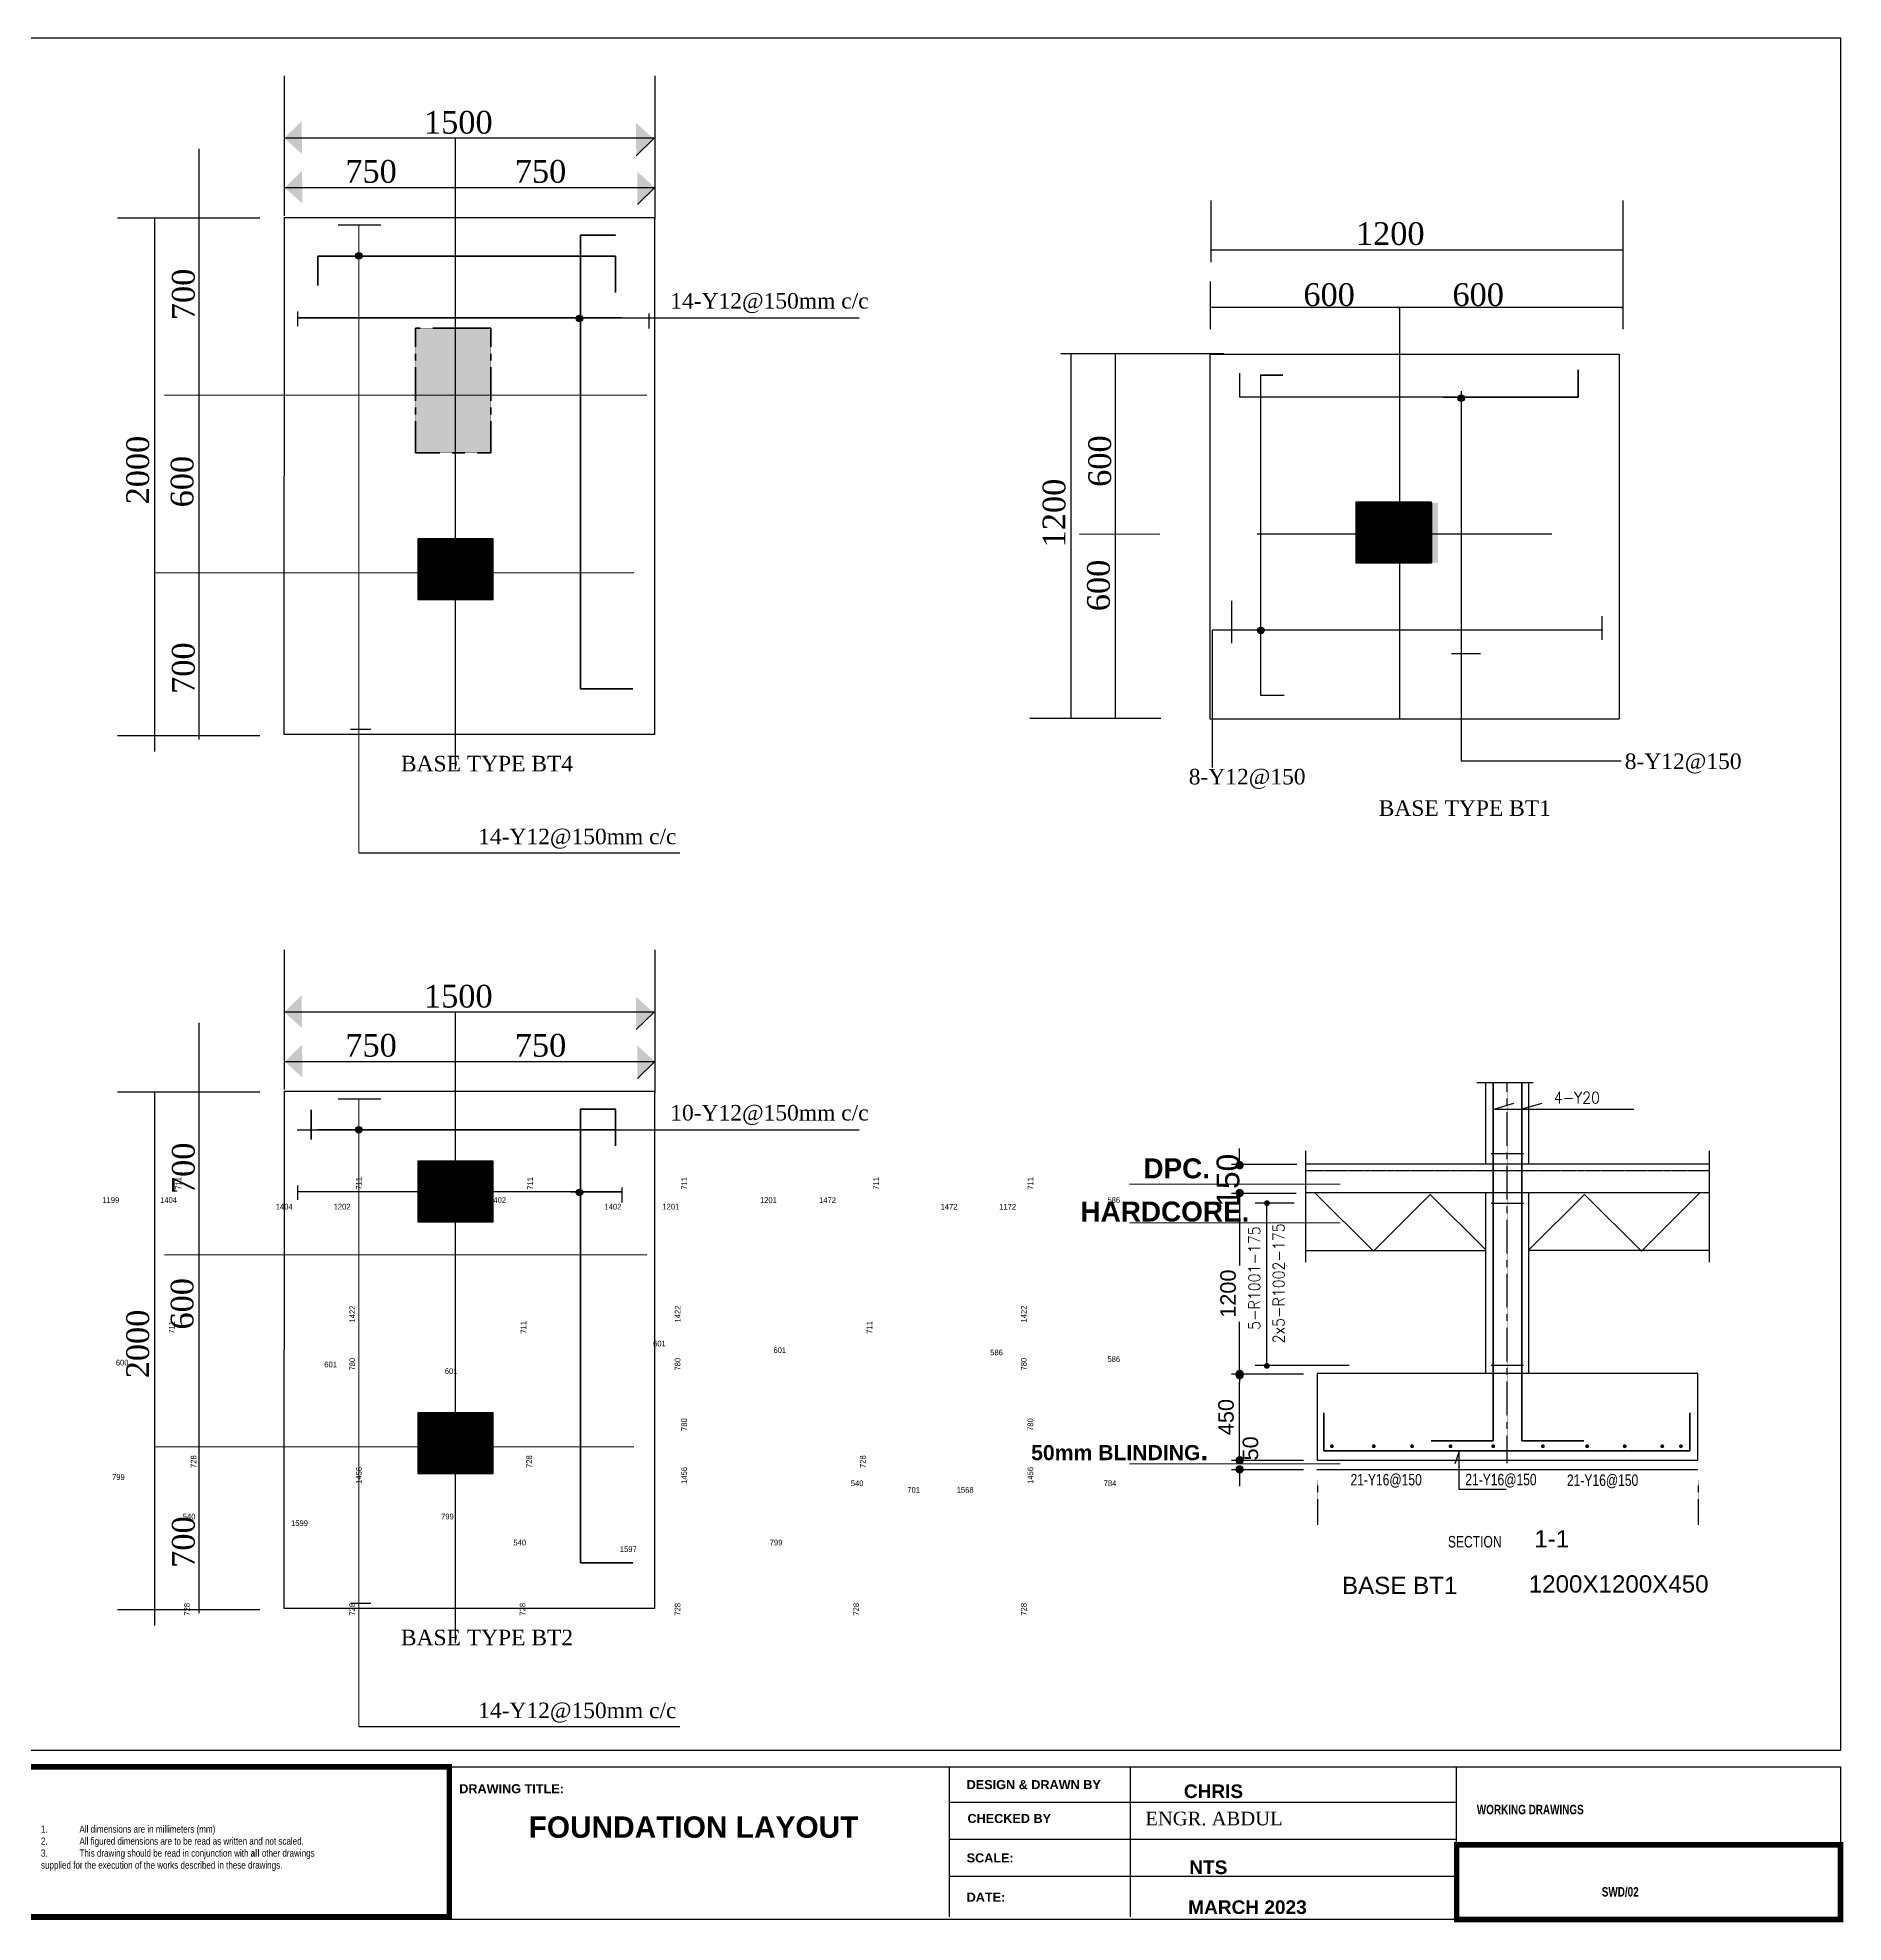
# Model space of a CAD drawing. Header units: inches. Extents: x 23 to 2032867, y 13 to 664695.
# Drawn here: x 481823 to 529505, y 6387 to 56169 of the extents above; entities that cross this region are included whole.
import ezdxf

# ---------------------------------------------------------------- set-up
doc = ezdxf.new("R2010")
doc.units = ezdxf.units.IN
doc.header["$MEASUREMENT"] = 0
doc.linetypes.add('CENTER2', pattern=[0.7, 0.5, -0.1, 0, -0.1])
doc.linetypes.add('PHANTOM', pattern=[2.5, 1.25, -0.25, 0.25, -0.25, 0.25, -0.25])
for name, color, linetype in [('03-DIMS', 180, 'Continuous'), ('Annotation - Text', 7, 'Continuous'), ('COLSTR', 5, 'Continuous'), ('COLTX', 7, 'Continuous'), ('dimensions', 1, 'Continuous'), ('F5', 5, 'Continuous'), ('FDNREIN', 5, 'Continuous'), ('FDNTX', 7, 'Continuous'), ('GRIDSTR', 1, 'CENTER2'), ('Text_blocks', 7, 'Continuous')]:
    doc.layers.add(name, color=color, linetype=linetype)
doc.layers.add('Dim', color=5, linetype='ByLayer', lineweight=0)
doc.layers.add('Text', color=7, linetype='Continuous', lineweight=25)
doc.styles.add('Dim', font='TXT', dxfattribs={"height": 1000})
doc.styles.add('GENERATED_STYLE_3', font='arialbd.ttf')
doc.styles.add('NEW', font='swisseb.ttf', dxfattribs={"width": 0.75})
doc.styles.add('RCDIM', font='romans.shx', dxfattribs={"width": 0.8})
doc.styles.add('SIMPLEX8', font='simplexd.shx', dxfattribs={"width": 0.8})
doc.styles.get("Standard").update_dxf_attribs({"font": 'arial.ttf'})
doc.dimstyles.new('STANDARD300', dxfattribs={"dimscale": 0, "dimtxt": 600, "dimasz": 220, "dimexe": 20, "dimexo": 20, "dimgap": 150, "dimtad": 1, "dimdec": 0, "dimzin": 0, "dimdsep": 46, "dimtxsty": 'Standard', "dimblk1": 'DOT', "dimblk2": 'DOT', "dimsah": 1, "dimcen": 0, "dimadec": 0, "dimazin": 0, "dimtfac": 1, "dimtdec": 0, "dimtofl": 0, "dimtmove": 2, "dimatfit": 3, "dimldrblk": 'DOT', "dimfxl": 20, "dimtolj": 1, "dimtzin": 0, "dimarcsym": 0})

# ---------------------------------------------------------------- blocks, each defined once
blk = doc.blocks.new('DOT')
at = {"layer": '03-DIMS', "color": 0, "linetype": 'ByBlock'}
blk.add_line((-0.5, 0), (-1, 0), dxfattribs=at)
at = {"layer": '03-DIMS', "color": 0, "linetype": 'ByBlock', "const_width": 0.5}
blk.add_lwpolyline([(-0.25, 0, 1), (0.25, 0, 1)], format="xyb", close=True, dxfattribs=at)
blk = doc.blocks.new('*D373')
at = {"layer": 'Defpoints', "color": 0, "transparency": 16777216}
for p in [(513561, 25650), (513564, 25650), (513570, 20840)]:
    blk.add_point(p, dxfattribs=at)
at = {"layer": 'dimensions', "color": 0, "lineweight": -2, "transparency": 16777216}
for p, q in [((513564, 25430), (513564, 23734)), ((513581, 25650), (513584, 25650)), ((513564, 21060), (513564, 22249)), ((513550, 20840), (513544, 20840))]:
    blk.add_line(p, q, dxfattribs=at)
at = {"layer": 'dimensions', "color": 0, "lineweight": -2, "transparency": 16777216, "xscale": 220, "yscale": 220, "zscale": 220}
for p, rotation in [((513564, 25650), 90), ((513564, 20840), 270)]:
    blk.add_blockref('DOT', p, dxfattribs=dict(at, rotation=rotation))
at = {"layer": 'dimensions', "color": 0, "transparency": 16777216, "insert": (513260, 22992), "char_height": 600, "attachment_point": 5, "rotation": 90}
blk.add_mtext('\\A1;{\\H0.684x;1200}', dxfattribs=at)
blk = doc.blocks.new('_Dot')
at = {"color": 0, "linetype": 'ByBlock', "lineweight": -2}
blk.add_line((-0.5, 0), (-1, 0), dxfattribs=at)
at = {"color": 0, "linetype": 'ByBlock', "const_width": 0.5}
blk.add_lwpolyline([(-0.25, 0, 1), (0.25, 0, 1)], format="xyb", close=True, dxfattribs=at)
blk = doc.blocks.new('*D374')
at = {"layer": 'Defpoints', "color": 0, "transparency": 16777216}
for p in [(513562, 18591), (513564, 18591), (513580, 18350)]:
    blk.add_point(p, dxfattribs=at)
at = {"layer": 'dimensions', "color": 0, "lineweight": -2, "transparency": 16777216}
for p, q in [((513564, 18811), (513564, 19031)), ((513582, 18591), (513584, 18591)), ((513560, 18350), (513544, 18350)), ((513564, 18130), (513564, 17910))]:
    blk.add_line(p, q, dxfattribs=at)
at = {"layer": 'dimensions', "color": 0, "lineweight": -2, "transparency": 16777216, "xscale": 220, "yscale": 220, "zscale": 220}
for p, rotation in [((513564, 18591), 270), ((513564, 18350), 90)]:
    blk.add_blockref('DOT', p, dxfattribs=dict(at, rotation=rotation))
at = {"layer": 'dimensions', "color": 0, "transparency": 16777216, "insert": (513851, 18905), "char_height": 600, "attachment_point": 5, "rotation": 90}
blk.add_mtext('\\A1;{\\H0.684x;50}', dxfattribs=at)
blk = doc.blocks.new('*D375')
at = {"layer": 'Defpoints', "color": 0, "transparency": 16777216}
for p in [(513558, 20873), (513564, 20873), (513577, 18591)]:
    blk.add_point(p, dxfattribs=at)
at = {"layer": 'dimensions', "color": 0, "lineweight": -2, "transparency": 16777216}
for p, q in [((513564, 18811), (513564, 20653)), ((513578, 20873), (513584, 20873)), ((513557, 18591), (513544, 18591))]:
    blk.add_line(p, q, dxfattribs=at)
at = {"layer": 'dimensions', "color": 0, "lineweight": -2, "transparency": 16777216, "xscale": 220, "yscale": 220, "zscale": 220}
for p, rotation in [((513564, 20873), 90), ((513564, 18591), 270)]:
    blk.add_blockref('DOT', p, dxfattribs=dict(at, rotation=rotation))
at = {"layer": 'dimensions', "color": 0, "transparency": 16777216, "insert": (513205, 19732), "char_height": 600, "attachment_point": 5, "rotation": 90}
blk.add_mtext('\\A1;{\\H0.684x;450}', dxfattribs=at)
blk = doc.blocks.new('*D376')
at = {"layer": 'Defpoints', "color": 0, "transparency": 16777216}
for p in [(513554, 26385), (513564, 26385), (513564, 25650)]:
    blk.add_point(p, dxfattribs=at)
at = {"layer": 'dimensions', "color": 0, "lineweight": -2, "transparency": 16777216}
for p, q in [((513564, 26605), (513564, 26825)), ((513574, 26385), (513584, 26385)), ((513564, 25430), (513564, 25210)), ((513584, 25650), (513584, 25650))]:
    blk.add_line(p, q, dxfattribs=at)
at = {"layer": 'dimensions', "color": 0, "lineweight": -2, "transparency": 16777216, "xscale": 220, "yscale": 220, "zscale": 220}
for p, rotation in [((513564, 26385), 270), ((513564, 25650), 90)]:
    blk.add_blockref('DOT', p, dxfattribs=dict(at, rotation=rotation))
at = {"layer": 'dimensions', "color": 0, "transparency": 16777216, "insert": (513260, 25988), "char_height": 600, "attachment_point": 5, "rotation": 90}
blk.add_mtext('\\A1;150', dxfattribs=at)

msp = doc.modelspace()

# ---------------------------------------------------------------- hatches: boundary and pattern name
h = msp.add_hatch(color=256)
h.dxf.hatch_style = 1
h.set_gradient(color1=(255, 255, 255), one_color=1, tint=1)
h.paths.add_polyline_path([(488801.127, 53093.31), (488798.417, 53521.31), (488341.749, 53521.31), (488339.127, 53518.766), (488339.127, 53515.938)])
h.paths.add_polyline_path([(488798.417, 53521.31), (488795.627, 53961.81), (488341.749, 53521.31)])
h = msp.add_hatch(color=256)
h.dxf.hatch_style = 1
h.set_gradient(color1=(255, 255, 255), one_color=1, tint=1)
h.paths.add_polyline_path([(497623.127, 53920.31), (497625.838, 53492.31), (498082.506, 53492.31), (498085.127, 53494.855), (498085.127, 53497.683)])
h.paths.add_polyline_path([(497625.838, 53492.31), (497628.627, 53051.81), (498082.506, 53492.31)])
h = msp.add_hatch(color=256)
h.dxf.hatch_style = 1
h.set_gradient(color1=(255, 255, 255), one_color=1, tint=1)
h.paths.add_polyline_path([(488811.127, 51784.31), (488808.417, 52212.31), (488351.749, 52212.31), (488349.127, 52209.766), (488349.127, 52206.938)])
h.paths.add_polyline_path([(488808.417, 52212.31), (488805.627, 52652.81), (488351.749, 52212.31)])
h = msp.add_hatch(color=256)
h.dxf.hatch_style = 1
h.set_gradient(color1=(255, 255, 255), one_color=1, tint=1)
h.paths.add_polyline_path([(497655.627, 52632.81), (497658.338, 52204.81), (498115.006, 52204.81), (498117.627, 52207.355), (498117.627, 52210.183)])
h.paths.add_polyline_path([(497658.338, 52204.81), (497661.127, 51764.31), (498115.006, 52204.81)])
h = msp.add_hatch(color=256)
h.dxf.hatch_style = 1
h.set_gradient(color1=(255, 255, 255), one_color=1, tint=1)
h.paths.add_polyline_path([(490301.627, 50492.739), (490301.627, 50411.31), (490391.01, 50411.31, 0.410808213)])
h.paths.add_polyline_path([(490391.127, 50406.81, 0.013088119), (490391.01, 50411.31), (490301.627, 50411.31), (490301.627, 50320.882, 0.42618782)])
h.paths.add_polyline_path([(490301.627, 50411.31), (490219.245, 50411.31, 0.013088119), (490219.127, 50406.81, 0.402339841), (490301.627, 50320.882)])
h.paths.add_polyline_path([(490301.627, 50492.739, 0.387212709), (490219.245, 50411.31), (490301.627, 50411.31)])
h = msp.add_hatch(color=256)
h.dxf.hatch_style = 1
h.set_gradient(color1=(255, 255, 255), one_color=1, tint=1)
h.paths.add_polyline_path([(512834.699, 50549.094), (512834.699, 50563.594), (512799.199, 50563.594)])
h.paths.add_polyline_path([(512799.199, 50563.594), (512834.699, 50563.594), (512834.699, 50582.594)])
h = msp.add_hatch(color=256)
h.dxf.hatch_style = 1
h.set_gradient(color1=(255, 255, 255), one_color=1, tint=1)
h.paths.add_polyline_path([(523647.699, 50578.094), (523647.699, 50563.594), (523683.199, 50563.594)])
h.paths.add_polyline_path([(523683.199, 50563.594), (523647.699, 50563.594), (523647.699, 50544.594)])
h = msp.add_hatch(color=256)
h.dxf.hatch_style = 1
h.set_gradient(color1=(255, 255, 255), one_color=1, tint=1)
h.paths.add_polyline_path([(496126.127, 48838.739), (496126.127, 48757.31), (496215.51, 48757.31, 0.410808213)])
h.paths.add_polyline_path([(496215.627, 48752.81, 0.013088119), (496215.51, 48757.31), (496126.127, 48757.31), (496126.127, 48666.882, 0.42618782)])
h.paths.add_polyline_path([(496126.127, 48757.31), (496043.745, 48757.31, 0.013088119), (496043.627, 48752.81, 0.402339841), (496126.127, 48666.882)])
h.paths.add_polyline_path([(496126.127, 48838.739, 0.387212709), (496043.745, 48757.31), (496126.127, 48757.31)])
h = msp.add_hatch(color=256)
h.dxf.hatch_style = 1
h.set_gradient(color1=(255, 255, 255), one_color=1, tint=1)
h.paths.add_polyline_path([(512822.699, 49032.594), (512822.699, 49047.094), (512787.199, 49047.094)])
h.paths.add_polyline_path([(512787.199, 49047.094), (512822.699, 49047.094), (512822.699, 49066.094)])
h = msp.add_hatch(color=256)
h.dxf.hatch_style = 1
h.set_gradient(color1=(255, 255, 255), one_color=1, tint=1)
h.paths.add_polyline_path([(517747.449, 49061.094), (517747.449, 49046.594), (517782.949, 49046.594)])
h.paths.add_polyline_path([(517782.949, 49046.594), (517747.449, 49046.594), (517747.449, 49027.594)])
h = msp.add_hatch(color=256)
h.dxf.hatch_style = 1
h.set_gradient(color1=(255, 255, 255), one_color=1, tint=1)
h.paths.add_polyline_path([(517818.949, 49032.094), (517818.949, 49046.594), (517783.449, 49046.594)])
h.paths.add_polyline_path([(517783.449, 49046.594), (517818.949, 49046.594), (517818.949, 49065.594)])
h = msp.add_hatch(color=256)
h.dxf.hatch_style = 1
h.set_gradient(color1=(255, 255, 255), one_color=1, tint=1)
h.paths.add_polyline_path([(523682.449, 49046.594), (523646.949, 49061.094), (523646.949, 49046.594)])
h.paths.add_polyline_path([(523682.449, 49046.594), (523646.949, 49046.594), (523646.949, 49027.594)])
at = {"linetype": 'CENTER2', "lineweight": 35}
h = msp.add_hatch(color=256, dxfattribs=at)
h.set_gradient(color1=(245, 92, 10), one_color=1, tint=1)
h.paths.add_polyline_path([(491799.344, 45201.31), (491799.344, 48492.352), (493792.189, 48492.352), (493792.189, 45201.31)])
h = msp.add_hatch(color=256)
h.dxf.hatch_style = 1
h.set_gradient(color1=(255, 255, 255), one_color=1, tint=1)
h.paths.add_polyline_path([(519409.449, 46734.022), (519409.449, 46652.594), (519498.831, 46652.594, 0.410808213)])
h.paths.add_polyline_path([(519498.949, 46648.094, 0.013088119), (519498.831, 46652.594), (519409.449, 46652.594), (519409.449, 46562.165, 0.42618782)])
h.paths.add_polyline_path([(519409.449, 46652.594), (519327.066, 46652.594, 0.013088119), (519326.949, 46648.094, 0.402339841), (519409.449, 46562.165)])
h.paths.add_polyline_path([(519409.449, 46734.022, 0.387212709), (519327.066, 46652.594), (519409.449, 46652.594)])
h = msp.add_hatch(dxfattribs=at)
h.set_pattern_fill('_USER', color=256, style=0, pattern_type=0)
h.set_pattern_definition([(0, (-305850.4475, -167733.4146), (0, 1), [])])
h.paths.add_polyline_path([(518627.949, 43086.809), (517625.336, 43086.809), (517625.336, 42297.594), (518627.949, 42297.594)])
h.paths.add_polyline_path([(517625.336, 43898.33), (516635.104, 43898.33), (516635.104, 43086.809), (517625.336, 43086.809)])
h.paths.add_polyline_path([(518627.949, 43898.33), (517625.336, 43898.33), (517625.336, 43086.809), (518627.949, 43086.809)])
h.paths.add_polyline_path([(517625.336, 43086.809), (516635.104, 43086.809), (516635.104, 42297.594), (517625.336, 42297.594)])
at = {"lineweight": 35}
h = msp.add_hatch(color=256, dxfattribs=at)
h.dxf.hatch_style = 1
h.set_gradient(color1=(255, 255, 255), one_color=1, tint=1)
h.paths.add_polyline_path([(518797.949, 42297.594), (518797.949, 43881.594), (516858.449, 43881.594), (516858.449, 42297.594)])
at = {"linetype": 'CENTER2', "lineweight": 35}
h = msp.add_hatch(dxfattribs=at)
h.set_pattern_fill('_USER', color=256, style=0, pattern_type=0)
h.set_pattern_definition([(0, (-330627.6558, -168702.3548), (0, 1), [])])
h.paths.add_polyline_path([(493850.74, 42117.869), (492848.127, 42117.869), (492848.127, 41328.654), (493850.74, 41328.654)])
h.paths.add_polyline_path([(492848.127, 42929.39), (491857.896, 42929.39), (491857.896, 42117.869), (492848.127, 42117.869)])
h.paths.add_polyline_path([(493850.74, 42929.39), (492848.127, 42929.39), (492848.127, 42117.869), (493850.74, 42117.869)])
h.paths.add_polyline_path([(492848.127, 42117.869), (491857.896, 42117.869), (491857.896, 41328.654), (492848.127, 41328.654)])
h = msp.add_hatch(color=256)
h.dxf.hatch_style = 1
h.set_gradient(color1=(255, 255, 255), one_color=1, tint=1)
h.paths.add_polyline_path([(514118.949, 40599.022), (514118.949, 40517.594), (514208.331, 40517.594, 0.410808213)])
h.paths.add_polyline_path([(514208.449, 40513.094, 0.013088119), (514208.331, 40517.594), (514118.949, 40517.594), (514118.949, 40427.165, 0.42618782)])
h.paths.add_polyline_path([(514118.949, 40517.594), (514036.566, 40517.594, 0.013088119), (514036.449, 40513.094, 0.402339841), (514118.949, 40427.165)])
h.paths.add_polyline_path([(514118.949, 40599.022, 0.387212709), (514036.566, 40517.594), (514118.949, 40517.594)])
h = msp.add_hatch(color=256)
h.dxf.hatch_style = 1
h.set_gradient(color1=(255, 255, 255), one_color=1, tint=1)
h.paths.add_polyline_path([(488801.127, 30009.034), (488798.417, 30437.034), (488341.749, 30437.034), (488339.127, 30434.49), (488339.127, 30431.662)])
h.paths.add_polyline_path([(488798.417, 30437.034), (488795.627, 30877.534), (488341.749, 30437.034)])
h = msp.add_hatch(color=256)
h.dxf.hatch_style = 1
h.set_gradient(color1=(255, 255, 255), one_color=1, tint=1)
h.paths.add_polyline_path([(497623.127, 30836.034), (497625.838, 30408.034), (498082.506, 30408.034), (498085.127, 30410.578), (498085.127, 30413.406)])
h.paths.add_polyline_path([(497625.838, 30408.034), (497628.627, 29967.534), (498082.506, 30408.034)])
h = msp.add_hatch(color=256)
h.dxf.hatch_style = 1
h.set_gradient(color1=(255, 255, 255), one_color=1, tint=1)
h.paths.add_polyline_path([(488811.127, 28700.034), (488808.417, 29128.034), (488351.749, 29128.034), (488349.127, 29125.49), (488349.127, 29122.662)])
h.paths.add_polyline_path([(488808.417, 29128.034), (488805.627, 29568.534), (488351.749, 29128.034)])
h = msp.add_hatch(color=256)
h.dxf.hatch_style = 1
h.set_gradient(color1=(255, 255, 255), one_color=1, tint=1)
h.paths.add_polyline_path([(497655.627, 29548.534), (497658.338, 29120.534), (498115.006, 29120.534), (498117.627, 29123.078), (498117.627, 29125.906)])
h.paths.add_polyline_path([(497658.338, 29120.534), (497661.127, 28680.034), (498115.006, 29120.534)])
h = msp.add_hatch(color=256)
h.dxf.hatch_style = 1
h.set_gradient(color1=(255, 255, 255), one_color=1, tint=1)
h.paths.add_polyline_path([(490301.627, 27408.463), (490301.627, 27327.034), (490391.01, 27327.034, 0.410808213)])
h.paths.add_polyline_path([(490391.127, 27322.534, 0.013088119), (490391.01, 27327.034), (490301.627, 27327.034), (490301.627, 27236.606, 0.42618782)])
h.paths.add_polyline_path([(490301.627, 27327.034), (490219.245, 27327.034, 0.013088119), (490219.127, 27322.534, 0.402339841), (490301.627, 27236.606)])
h.paths.add_polyline_path([(490301.627, 27408.463, 0.387212709), (490219.245, 27327.034), (490301.627, 27327.034)])
h = msp.add_hatch(dxfattribs=at)
h.set_pattern_fill('_USER', color=256, style=0, pattern_type=0)
h.set_pattern_definition([(0, (-330627.6558, -185139.1896), (0, 1), [])])
h.paths.add_polyline_path([(493850.74, 25681.034), (492848.127, 25681.034), (492848.127, 24891.819), (493850.74, 24891.819)])
h.paths.add_polyline_path([(492848.127, 26492.555), (491857.896, 26492.555), (491857.896, 25681.034), (492848.127, 25681.034)])
h.paths.add_polyline_path([(493850.74, 26492.555), (492848.127, 26492.555), (492848.127, 25681.034), (493850.74, 25681.034)])
h.paths.add_polyline_path([(492848.127, 25681.034), (491857.896, 25681.034), (491857.896, 24891.819), (492848.127, 24891.819)])
h = msp.add_hatch(color=256)
h.dxf.hatch_style = 1
h.set_gradient(color1=(255, 255, 255), one_color=1, tint=1)
h.paths.add_polyline_path([(496126.127, 25754.463), (496126.127, 25673.034), (496215.51, 25673.034, 0.410808213)])
h.paths.add_polyline_path([(496215.627, 25668.534, 0.013088119), (496215.51, 25673.034), (496126.127, 25673.034), (496126.127, 25582.606, 0.42618782)])
h.paths.add_polyline_path([(496126.127, 25673.034), (496043.745, 25673.034, 0.013088119), (496043.627, 25668.534, 0.402339841), (496126.127, 25582.606)])
h.paths.add_polyline_path([(496126.127, 25754.463, 0.387212709), (496043.745, 25673.034), (496126.127, 25673.034)])
h = msp.add_hatch(dxfattribs=at)
h.set_pattern_fill('_USER', color=256, style=0, pattern_type=0)
h.set_pattern_definition([(0, (-330627.6558, -191786.6309), (0, 1), [])])
h.paths.add_polyline_path([(493850.74, 19033.593), (492848.127, 19033.593), (492848.127, 18244.377), (493850.74, 18244.377)])
h.paths.add_polyline_path([(492848.127, 19845.114), (491857.896, 19845.114), (491857.896, 19033.593), (492848.127, 19033.593)])
h.paths.add_polyline_path([(493850.74, 19845.114), (492848.127, 19845.114), (492848.127, 19033.593), (493850.74, 19033.593)])
h.paths.add_polyline_path([(492848.127, 19033.593), (491857.896, 19033.593), (491857.896, 18244.377), (492848.127, 18244.377)])

# ---------------------------------------------------------------- linework, layer by layer
for p, q in [((488340.627, 51466.81), (488340.627, 55158.81)), ((498118.127, 55158.81), (498118.127, 51377.31)), ((488340.627, 53521.31), (498118.127, 53521.31)), ((492848.127, 53521.31), (492848.127, 36846.31)), ((497628.627, 53051.81), (498086.627, 53496.31)), ((486077.127, 53232.31), (486077.127, 37632.81)), ((488340.627, 52208.81), (498118.127, 52208.81)), ((497661.127, 51764.31), (498119.127, 52208.81)), ((512799.449, 51865.594), (512799.449, 50243.094)), ((523683.949, 51865.594), (523683.949, 49699.344)), ((487690.627, 51401.81), (483929.627, 51401.81)), ((484904.627, 51401.81), (484904.627, 37311.31)), ((489756.627, 51224.31), (490888.627, 51224.31)), ((512828.949, 50563.594), (523669.449, 50563.594)), ((512787.949, 49732.094), (512787.949, 48472.594)), ((523683.949, 49732.094), (523683.949, 48472.594)), ((488680.627, 48935.31), (488680.627, 48552.31)), ((497960.627, 48879.81), (497960.627, 48485.81)), ((512817.449, 49046.594), (523682.449, 49046.594)), ((517737.449, 49061.594), (517772.949, 49047.094)), ((517782.949, 49046.594), (517747.449, 49027.594)), ((517783.449, 49046.594), (517783.449, 38177.094)), ((523646.949, 49061.094), (523682.449, 49046.594)), ((523682.449, 49046.594), (523646.949, 49027.594)), ((488678.127, 48765.31), (503515.627, 48765.31)), ((497244.127, 48765.31), (488688.627, 48765.31)), ((495891.127, 48765.31), (497244.127, 48765.31)), ((513142.449, 47817.594), (508845.949, 47817.594)), ((509103.449, 47817.594), (509103.449, 38184.594)), ((510275.949, 47817.594), (510275.949, 38184.594)), ((512774.449, 47810.594), (523582.949, 47810.594)), ((512774.449, 47810.594), (512774.449, 38177.094)), ((523582.949, 47810.594), (523582.949, 38177.094)), ((519417.449, 46832.594), (519417.449, 37071.094)), ((485169.001, 46727.331), (497911.627, 46731.81)), ((509334.822, 43058.25), (511455.949, 43058.686)), ((514029.7, 43059.736), (521805.449, 43063.094)), ((484904.627, 42034.163), (497566.627, 42038.117)), ((513347.449, 41293.094), (513347.449, 40178.594)), ((523132.449, 40890.594), (523132.449, 40259.094)), ((523152.449, 40517.594), (512834.449, 40517.594)), ((512834.449, 40517.594), (512834.449, 36886.594)), ((519162.949, 39902.094), (519928.449, 39902.094)), ((490085.627, 37905.31), (490623.627, 37905.31)), ((511478.449, 38184.594), (508025.449, 38184.594)), ((512774.449, 38177.094), (523582.949, 38177.094)), ((487690.627, 37727.81), (483929.627, 37727.81)), ((519417.449, 37071.094), (523635.949, 37071.094)), ((490299.627, 34639.31), (498777.627, 34639.31)), ((488340.627, 28382.534), (488340.627, 32074.534)), ((498118.127, 32074.534), (498118.127, 28293.034)), ((488340.627, 30437.034), (498118.127, 30437.034)), ((492848.127, 30437.034), (492848.127, 13762.034)), ((497628.627, 29967.534), (498086.627, 30412.034)), ((486077.127, 30148.034), (486077.127, 14548.534)), ((488340.627, 29124.534), (498118.127, 29124.534)), ((497661.127, 28680.034), (498119.127, 29124.534)), ((487690.627, 28317.534), (483929.627, 28317.534)), ((484904.627, 28317.534), (484904.627, 14227.034)), ((489756.627, 28140.034), (490888.627, 28140.034)), ((488678.127, 27318.534), (503515.627, 27318.534)), ((488680.627, 25851.034), (488680.627, 25468.034)), ((497244.127, 25681.034), (488688.627, 25681.034)), ((495891.127, 25681.034), (497244.127, 25681.034)), ((497245.627, 25795.534), (497245.627, 25401.534)), ((485169.001, 24018.055), (497911.627, 24022.534)), ((484904.627, 18949.887), (497566.627, 18953.841)), ((487690.627, 14643.534), (483929.627, 14643.534)), ((490085.627, 14821.034), (490623.627, 14821.034)), ((490299.627, 11555.034), (498777.627, 11555.034)), ((492691.767, 10495.147), (529432.606, 10495.147)), ((519294.808, 8432.928), (519294.808, 10495.147)), ((505906.061, 9556.713), (519294.808, 9556.713)), ((505906.061, 8579.581), (519294.808, 8579.581)), ((505906.061, 7602.449), (519294.808, 7602.449)), ((488136.48, 6531.874), (492691.767, 6531.874))]:
    msp.add_line(p, q)
at = {"lineweight": 0}
for p, q in [((490299.627, 51201.31), (490299.627, 34639.31)), ((490299.627, 28117.034), (490299.627, 11555.034))]:
    msp.add_line(p, q, dxfattribs=at)
at = {"lineweight": 35}
for p, q in [((497081.627, 50401.31), (489222.627, 50401.31)), ((489222.627, 50401.31), (489222.627, 49619.31)), ((497081.627, 49438.81), (497081.627, 50401.31)), ((497081.627, 50386.31), (497081.627, 49438.81)), ((518627.949, 43881.594), (518627.949, 42297.594)), ((489044.411, 27844.258), (489044.411, 27062.258)), ((497081.627, 26894.534), (497081.627, 27857.034)), ((497081.627, 27842.034), (497081.627, 26894.534)), ((497081.627, 27317.034), (489222.627, 27317.034))]:
    msp.add_line(p, q, dxfattribs=at)
at = {"linetype": 'CENTER2', "lineweight": 35}
msp.add_line((493792.189, 48492.352), (493792.189, 45201.31), dxfattribs=at)
at = {"color": 0, "lineweight": 0}
for p, q in [((516215.565, 25886.192), (510651.982, 25886.192)), ((516215.565, 24859.803), (510651.982, 24859.803)), ((516215.565, 18493.254), (510651.982, 18493.254))]:
    msp.add_line(p, q, dxfattribs=at)
for points in [[(488340.559, 51421.81), (498109.127, 51421.81), (498109.127, 37763.81), (488334.127, 37763.81)], [(488340.559, 28337.534), (498109.127, 28337.534), (498109.127, 14679.534), (488334.127, 14679.534)], [(529432.606, 6459.315), (454991.55, 6459.315), (455010.933, 10495.147), (529432.606, 10495.147)]]:
    msp.add_lwpolyline(points, close=True)
at = {"lineweight": 35}
for points in [[(496286.627, 50950.81), (497079.127, 50950.81), (496161.127, 50950.81), (496161.127, 38966.81), (497540.127, 38966.81)], [(518627.949, 42297.594), (516858.449, 42297.594), (516858.449, 43881.594), (518627.949, 43881.594)], [(496286.627, 27866.534), (497079.127, 27866.534), (496161.127, 27866.534), (496161.127, 15882.534), (497540.127, 15882.534)]]:
    msp.add_lwpolyline(points, dxfattribs=at)
at = {"linetype": 'CENTER2', "lineweight": 35}
msp.add_lwpolyline([(493792.189, 48492.352), (491796.844, 48492.352), (491796.844, 45198.81), (493792.189, 45198.81)], dxfattribs=at)
at = {"lineweight": 30}
for points in [[(518938.949, 46671.094), (522507.449, 46671.094), (522506.449, 47394.594), (522507.449, 46671.094), (513571.949, 46671.094), (513571.949, 47308.594)], [(514118.949, 47254.094), (514703.449, 47254.594), (514118.949, 47254.094), (514118.949, 38797.594), (514737.449, 38797.594)]]:
    msp.add_lwpolyline(points, dxfattribs=at)
at = {"linetype": 'Continuous'}
for points in [[(518627.949, 43898.33), (516635.104, 43898.33), (516635.104, 42297.594), (518627.949, 42297.594)], [(493850.74, 42929.39), (491857.896, 42929.39), (491857.896, 41328.654), (493850.74, 41328.654)], [(493850.74, 42929.39), (491857.896, 42929.39), (491857.896, 41328.654), (493850.74, 41328.654)], [(493850.74, 26492.555), (491857.896, 26492.555), (491857.896, 24891.819), (493850.74, 24891.819)], [(493850.74, 19845.114), (491857.896, 19845.114), (491857.896, 18244.377), (493850.74, 18244.377)], [(493850.74, 19845.114), (491857.896, 19845.114), (491857.896, 18244.377), (493850.74, 18244.377)]]:
    msp.add_lwpolyline(points, close=True, dxfattribs=at)
at = {"const_width": 145.119}
for points in [[(480996.407, 10495.147), (492691.767, 10495.147), (492691.767, 6531.874), (480996.407, 6531.874)], [(519294.808, 8432.928), (529432.606, 8432.928), (529432.606, 6459.315), (519294.808, 6459.315)]]:
    msp.add_lwpolyline(points, close=True, dxfattribs=at)
for centre in [(490305.127, 50406.81), (496129.627, 48752.81), (519412.949, 46648.094), (514122.449, 40513.094), (490305.127, 27322.534), (496129.627, 25668.534)]:
    msp.add_circle(centre, 86)
at = {"layer": 'COLSTR', "color": 0}
msp.add_line((520261.22, 27665.937), (520261.22, 28356.891), dxfattribs=at)
at = {"layer": 'COLTX', "color": 0}
msp.add_line((521023.738, 27870.778), (521549.846, 28028.265), dxfattribs=at)
msp.add_lwpolyline([(523971.704, 27856.007), (520254.301, 27856.007), (520808.112, 28026.004)], dxfattribs=at)
at = {"layer": 'dimensions', "color": 0}
for p, q in [((513351.423, 26410.355), (515075.605, 26410.355)), ((513351.423, 25649.855), (515052.742, 25649.855)), ((514283.151, 21099.071), (514283.151, 25397.583)), ((513969.572, 25388.235), (515007.017, 25388.235)), ((513969.572, 21104.322), (516452.943, 21104.322)), ((513351.423, 20872.726), (515251.24, 20872.726)), ((513351.423, 18591.226), (515251.24, 18591.226)), ((513351.423, 18350.011), (515251.24, 18350.011))]:
    msp.add_line(p, q, dxfattribs=at)
at = {"layer": 'dimensions', "color": 7}
msp.add_lwpolyline([(529432.606, 10928.727), (454991.55, 10928.727), (454991.55, 56168.564), (529432.606, 56168.564)], close=True, dxfattribs=at)
at = {"layer": 'dimensions', "color": 0, "const_width": 76.05}
for points in [[(514245.126, 25382.498, 1), (514321.176, 25382.498, 1)], [(514245.126, 21083.987, 1), (514321.176, 21083.987, 1)]]:
    msp.add_lwpolyline(points, format="xyb", close=True, dxfattribs=at)
at = {"layer": 'F5', "color": 0, "lineweight": -2}
for p, q in [((505906.061, 6531.874), (505906.061, 10495.147)), ((510669.076, 10495.147), (510669.076, 6531.874))]:
    msp.add_line(p, q, dxfattribs=at)
at = {"layer": 'FDNREIN', "color": 0, "lineweight": 40}
for p, q in [((520261.22, 28566.307), (520261.22, 19108.414)), ((521012.064, 28566.355), (521012.064, 19108.462)), ((515788.335, 19843.506), (515788.335, 18843.224)), ((525455.659, 19843.506), (525455.659, 18843.224)), ((518622.618, 19108.414), (520261.22, 19108.414)), ((521012.064, 19108.462), (522650.666, 19108.462)), ((515788.335, 18843.224), (525455.659, 18843.224))]:
    msp.add_line(p, q, dxfattribs=at)
at = {"layer": 'FDNREIN', "color": 0, "linetype": 'PHANTOM'}
msp.add_line((515301.485, 26242.188), (525966.306, 26242.188), dxfattribs=at)
at = {"layer": 'FDNTX', "color": 0}
for p, q in [((519831.494, 28566.355), (521316.352, 28566.355)), ((520061.296, 26416.155), (520061.296, 28566.355)), ((521202.046, 26416.155), (521202.046, 28566.355)), ((515301.485, 26763.383), (515301.485, 23828.224)), ((525966.306, 26416.155), (515301.485, 26416.155)), ((520206.681, 26695.326), (521061.519, 26695.326)), ((521202.046, 26416.155), (521202.046, 26454.983)), ((525966.306, 26763.383), (525966.306, 23828.224)), ((525966.306, 25655.655), (515301.485, 25655.655)), ((517095.358, 24115.359), (515553.709, 25655.655)), ((518596.162, 25614.842), (517095.358, 24115.359)), ((520065.036, 24147.263), (518596.162, 25614.842)), ((520061.296, 20880.001), (520061.296, 25655.655)), ((521202.046, 20880.001), (521202.046, 25655.655)), ((521202.754, 24147.263), (522671.629, 25614.842)), ((522671.629, 25614.842), (524172.433, 24115.359)), ((524172.433, 24115.359), (525714.082, 25655.655)), ((520206.681, 25383.687), (521061.519, 25383.687)), ((515301.485, 24134.655), (520065.745, 24134.655)), ((525966.306, 24134.655), (521202.046, 24134.655)), ((520206.681, 21104.37), (521061.519, 21104.37)), ((515600.243, 18345.001), (525659.793, 18345.001))]:
    msp.add_line(p, q, dxfattribs=at)
msp.add_lwpolyline([(515607.26, 18598.501), (525666.271, 18598.501), (525666.271, 20880.001), (515607.26, 20880.001)], close=True, dxfattribs=at)
at = {"layer": 'FDNTX', "color": 0, "const_width": 50.7}
for points in [[(515974.077, 18961.646, 1), (516024.777, 18961.646, 1)], [(517080.58, 18961.646, 1), (517131.28, 18961.646, 1)], [(518094.58, 18961.646, 1), (518145.28, 18961.646, 1)], [(519108.58, 18961.646, 1), (519159.28, 18961.646, 1)], [(520236.116, 18961.646, 1), (520286.816, 18961.646, 1)], [(521545.96, 18961.646, 1), (521596.66, 18961.646, 1)], [(522715.109, 18961.646, 1), (522765.809, 18961.646, 1)], [(523707.362, 18961.646, 1), (523758.062, 18961.646, 1)], [(524699.604, 18961.646, 1), (524750.304, 18961.646, 1)], [(525192.58, 18961.646, 1), (525243.28, 18961.646, 1)]]:
    msp.add_lwpolyline(points, format="xyb", close=True, dxfattribs=at)
at = {"layer": 'GRIDSTR', "color": 0}
for p, q in [((520631.671, 18515.201), (520631.671, 28566.355)), ((515616.525, 18069.159), (515616.525, 16883.534)), ((525675.536, 18069.159), (525675.536, 16883.534))]:
    msp.add_line(p, q, dxfattribs=at)
at = {"layer": 'Text', "color": 0}
msp.add_lwpolyline([(520605.822, 17817.435), (519356.963, 17817.435), (519356.963, 18819.713), (519249.861, 18499.133)], dxfattribs=at)

# ---------------------------------------------------------------- texts
at = {"color": 7, "style": 'NEW', "width": 0.75}
msp.add_text(' WORKING DRAWINGS', height=250, dxfattribs=at).set_placement((519755.115, 9240.767))
at = {"color": 1, "style": 'NEW', "width": 0.75}
msp.add_text('SWD/02', height=250, dxfattribs=at).set_placement((523126.808, 7066.931))
at = {"linetype": 'Continuous', "attachment_point": 1}
for s, width, insert, char_height in [('{\\fTimes New Roman|b0|i0|c0|p18;1500}', 1939, (492024.127, 54234.437), 600), ('{\\fTimes New Roman|b0|i0|c0|p18;750}', 1939, (489946.127, 52937.437), 600), ('{\\fTimes New Roman|b0|i0|c0|p18;750}', 1939, (494422.127, 52937.437), 600), ('{\\fTimes New Roman|b0|i0|c0|p18;1200}', 1939, (516634.949, 51293.721), 600), ('{\\fTimes New Roman|b0|i0|c0|p18;14-Y12@150mm c/c}', 6159.98155, (498528.336, 49423.437), 410.4), ('{\\fTimes New Roman|b0|i0|c0|p18;600}', 2202.62302, (515247.657, 49681.094), 600), ('{\\fTimes New Roman|b0|i0|c0|p18;600}', 2202.62302, (519183.657, 49681.094), 600), ('{\\fTimes New Roman|b0|i0|c0|p18;BASE TYPE BT4}', 5292.21001, (491415.627, 37199.31), 410.4), ('{\\fTimes New Roman|b0|i0|c0|p18;8-Y12@150}', 2202.62302, (512220.157, 36854.221), 410.4), ('{\\fTimes New Roman|b0|i0|c0|p18;8-Y12@150}', 2202.62302, (523734.157, 37260.721), 410.4), ('{\\fTimes New Roman|b0|i0|c0|p18;BASE TYPE BT1}', 5292.21001, (517236.949, 36023.594), 410.4), ('{\\fTimes New Roman|b0|i0|c0|p18;14-Y12@150mm c/c}', 6159.98155, (493454.836, 35273.937), 410.4), ('{\\fTimes New Roman|b0|i0|c0|p18;1500}', 1939, (492024.127, 31150.161), 600), ('{\\fTimes New Roman|b0|i0|c0|p18;750}', 1939, (489946.127, 29853.161), 600), ('{\\fTimes New Roman|b0|i0|c0|p18;750}', 1939, (494422.127, 29853.161), 600), ('{\\fTimes New Roman|b0|i0|c0|p18;10-Y12@150mm c/c}', 6159.98155, (498528.336, 27976.661), 410.4), ('{\\fTimes New Roman|b0|i0|c0|p18;BASE TYPE BT2}', 5292.21001, (491415.627, 14115.034), 410.4), ('{\\fTimes New Roman|b0|i0|c0|p18;14-Y12@150mm c/c}', 6159.98155, (493454.836, 12189.661), 410.4)]:
    msp.add_mtext_dynamic_manual_height_columns(s, width=width, gutter_width=1, heights=[0], dxfattribs=dict(at, insert=insert, char_height=char_height))
at = {"linetype": 'Continuous', "char_height": 600, "attachment_point": 1, "rotation": 90}
for s, insert in [('{\\fTimes New Roman|b0|i0|c0|p18;700}', (485369.001, 48707.519)), ('{\\fTimes New Roman|b0|i0|c0|p18;2000}', (484162.501, 43841.019)), ('{\\fTimes New Roman|b0|i0|c0|p18;600}', (509567.822, 44304.802)), ('{\\fTimes New Roman|b0|i0|c0|p18;600}', (485336.001, 43762.15)), ('{\\fTimes New Roman|b0|i0|c0|p18;1200}', (508361.322, 42706.302)), ('{\\fTimes New Roman|b0|i0|c0|p18;600}', (509534.822, 41019.802)), ('{\\fTimes New Roman|b0|i0|c0|p18;700}', (485369.001, 38836.011)), ('{\\fTimes New Roman|b0|i0|c0|p18;700}', (485369.001, 25623.243)), ('{\\fTimes New Roman|b0|i0|c0|p18;600}', (485336.001, 22044.874)), ('{\\fTimes New Roman|b0|i0|c0|p18;2000}', (484162.501, 20756.743)), ('{\\fTimes New Roman|b0|i0|c0|p18;700}', (485369.001, 15751.735))]:
    msp.add_mtext_dynamic_manual_height_columns(s, width=4150.63981, gutter_width=1, heights=[0], dxfattribs=dict(at, insert=insert))
at = {"linetype": 'Continuous', "char_height": 360, "width": 5018.35311, "attachment_point": 1}
for s, insert in [('{\\fArial|b1|i0|c0|p34;CHRIS}', (512091.002, 10028.303)), ('{\\fArial|b1|i0|c0|p34;NTS}', (512234.002, 8020.485)), ('{\\fArial|b1|i0|c0|p34;MARCH 2023}', (512205.913, 6967.416))]:
    msp.add_mtext(s, dxfattribs=dict(at, insert=insert))
at = {"linetype": 'Continuous'}
note = msp.add_mtext_dynamic_manual_height_columns('{\\fTimes New Roman|b0|i0|c0|p18;ENGR. }', width=3484.96744, gutter_width=1, heights=[654.775, 0], dxfattribs=dict(at, insert=(511072.81, 9308.222), char_height=360, attachment_point=1))
for column, words in zip(note.columns.linked_columns, ['{\\fTimes New Roman|b0|i0|c0|p18;ABDUL }']):
    column.text = words
at = {"layer": 'Annotation - Text', "color": 5, "linetype": 'Continuous', "lineweight": 20, "insert": (499141.682, 9184.148), "char_height": 563.9553, "width": 8493.69019, "attachment_point": 2, "style": 'GENERATED_STYLE_3'}
msp.add_mtext('FOUNDATION LAYOUT', dxfattribs=at)
at = {"layer": 'COLTX', "color": 0, "style": 'RCDIM', "width": 0.9}
msp.add_text('4-Y20', height=304.2, dxfattribs=at).set_placement((521859.557, 28015.509))
at = {"layer": 'Dim', "color": 7, "linetype": 'Continuous', "char_height": 150, "width": 10, "attachment_point": 8, "rotation": 90, "style": 'Dim'}
for s, insert in [('711', (485612.018, 25904.779)), ('711', (490381.068, 25904.779)), ('711', (494901.828, 25904.779)), ('711', (498972.848, 25904.779)), ('711', (504036.298, 25904.779)), ('711', (508114.478, 25904.779)), ('1422', (490206.068, 22455.629)), ('1422', (498797.848, 22455.629)), ('1422', (507939.478, 22455.629)), ('711', (485437.018, 22100.059)), ('711', (494726.828, 22100.059)), ('711', (503861.298, 22100.059)), ('780', (490206.068, 21129.509)), ('780', (498797.848, 21129.509)), ('780', (507939.478, 21129.509)), ('780', (498972.848, 19534.569)), ('780', (508114.478, 19534.569)), ('728', (486015.658, 18555.599)), ('728', (494878.908, 18555.599)), ('728', (503688.478, 18555.599)), ('1456', (490381.068, 18191.619)), ('1456', (498972.848, 18191.619)), ('1456', (508114.478, 18191.619)), ('728', (485840.658, 14655.479)), ('728', (490206.068, 14655.479)), ('728', (494703.908, 14655.479)), ('728', (498797.848, 14655.479)), ('728', (503513.478, 14655.479)), ('728', (507939.478, 14655.479))]:
    msp.add_mtext(s, dxfattribs=dict(at, insert=insert))
at = {"layer": 'Dim', "color": 7, "linetype": 'Continuous', "char_height": 150, "width": 10, "attachment_point": 8, "style": 'Dim'}
for s, insert in [('1199', (483753.548, 25388.419)), ('1404', (485280.208, 25388.419)), ('1202', (492440.928, 25388.419)), ('1402', (493968.188, 25388.419)), ('1201', (501119.408, 25388.419)), ('1472', (502680.908, 25388.419)), ('586', (510239.978, 25388.419)), ('1404', (488332.168, 25213.419)), ('1202', (489860.538, 25213.419)), ('1402', (497014.988, 25213.419)), ('1201', (498541.678, 25213.419)), ('1472', (505890.178, 25213.419)), ('1172', (507437.128, 25213.419)), ('601', (498241.378, 21597.089)), ('601', (501419.708, 21422.089)), ('586', (507144.108, 21362.009)), ('600', (484053.018, 21093.969)), ('601', (489559.958, 21043.359)), ('601', (492741.508, 20868.359)), ('586', (510239.978, 21187.009)), ('799', (483953.428, 18069.529)), ('540', (503462.338, 17906.229)), ('784', (510140.928, 17906.229)), ('701', (504954.698, 17731.229)), ('1568', (506314.548, 17731.229)), ('540', (485820.498, 17027.239)), ('1599', (488736.828, 16852.239)), ('799', (492642.358, 17027.239)), ('540', (494552.338, 16339.749)), ('799', (501320.648, 16339.749)), ('1597', (497419.098, 16164.749))]:
    msp.add_mtext(s, dxfattribs=dict(at, insert=insert))
at = {"layer": 'dimensions', "color": 0, "style": 'RCDIM', "width": 0.9}
for s, p in [('5-R1001-175', (514102.456, 22034.558)), ('2x5-R1002-175', (514746.697, 21679.442))]:
    msp.add_text(s, height=304.2, rotation=90, dxfattribs=at).set_placement(p)
at = {"layer": 'F5', "color": 1, "lineweight": -2, "insert": (492955.581, 9914.119), "char_height": 239.06405, "width": 3614.42669, "attachment_point": 4}
msp.add_mtext('{\\fArial|b1|i0|c0|p34;DRAWING TITLE:}', dxfattribs=at)
at = {"layer": 'F5', "color": 0, "lineweight": -2, "char_height": 239.06405, "attachment_point": 4}
for s, insert, width in [('{\\fArial|b1|i0|c0|p34;DESIGN & DRAWN BY}', (506354.561, 10022.266), 4357.80729), ('{\\fArial|b1|i0|c0|p34;CHECKED BY}', (506376.17, 9128.013), 3614.42669), ('{\\fArial|b1|i0|c0|p34;SCALE:}', (506354.561, 8086.394), 3614.42669), ('{\\fArial|b1|i0|c0|p34;DATE:}', (506354.561, 7050.921), 3614.42669)]:
    msp.add_mtext(s, dxfattribs=dict(at, insert=insert, width=width))
at = {"layer": 'F5', "color": 0, "lineweight": -2, "insert": (481909.05, 8556.591), "char_height": 254.213076, "width": 7740.20654, "attachment_point": 4, "style": 'SIMPLEX8'}
msp.add_mtext('\\pt2.6456;{\\fArial|b1|i0|c0|p34;\\H0.99997x;\\L\\P\\pi-1.40122,l1.40122,t1016.8523;\\fArial|b0|i0|c0|p34;\\H0.7476x;\\l1.^IAll dimensions are in millimeters (mm)\\P2.^IAll figured dimensions are to be read as written and not scaled.\\P3.^IThis drawing should be read in conjunction with \\fArial|b1|i0|c0|p34;all\\fArial|b0|i0|c0|p34; other drawings \\P\\pi0,t5.60438;supplied for the execution of the works described in these drawings.}', dxfattribs=at)
at = {"layer": 'FDNREIN', "color": 0}
for s, p in [('1-1', (521345.68, 16288.496)), ('BASE BT1', (516266.856, 15057.717)), ('1200X1200X450', (521198.358, 15096.62))]:
    msp.add_text(s, height=456.3, dxfattribs=at).set_placement(p)
at = {"layer": 'Text', "color": 0, "width": 0.75}
for s, p in [('21-Y16@150', (516491.384, 17926.864)), ('21-Y16@150', (519523.14, 17929.475)), ('21-Y16@150', (522207.158, 17912.63)), ('SECTION', (519064.06, 16287.684))]:
    msp.add_text(s, height=304.2, dxfattribs=at).set_placement(p)
at = {"layer": 'Text_blocks', "color": 0, "lineweight": 0, "char_height": 527.34375, "width": 9570.91592, "attachment_point": 2, "style": 'GENERATED_STYLE_3'}
for s, insert in [('{\\fArial Greek|b1|i0|c0|p34;DPC.}', (511902.541, 26565.706)), ('{\\fArial Greek|b1|i0|c0|p34;HARDCORE.}', (511590.541, 25425.556)), ('{\\fArial Greek|b1|i0|c0|p34;\\H0.75852x;50mm BLINDING\\H1.3184x;.}', (510396.041, 19120.99))]:
    msp.add_mtext(s, dxfattribs=dict(at, insert=insert))

# ---------------------------------------------------------------- dimensions: what is measured, and where the dimension line sits
at = {"layer": 'dimensions', "color": 0}
for base, p1, p2, text, picture, middle in [((513564.186, 26384.692), (513563.547, 25649.855), (513553.913, 26384.692), '150', '*D376', (513259.986, 25987.926)), ((513564.186, 25649.855), (513569.603, 20839.949), (513560.951, 25649.855), '{\\H0.684x;1200}', '*D373', (513259.986, 22991.567)), ((513564.186, 18591.226), (513580.102, 18350.396), (513562.345, 18591.226), '{\\H0.684x;50}', '*D374', (513850.693, 18905.392))]:
    dim = msp.add_linear_dim(base=base, p1=p1, p2=p2, angle=90, text=text, dimstyle='STANDARD300', override={"dimscale": 1}, dxfattribs=at)
    dim.commit()
    dim.dimension.update_dxf_attribs({"geometry": picture, "text_midpoint": middle, "dimtype": 160})
dim = msp.add_linear_dim(base=(513564.186, 20872.726), p1=(513576.686, 18591.226), p2=(513558.429, 20872.726), angle=90, text='{\\H0.684x;450}', dimstyle='STANDARD300', override={"dimscale": 1}, dxfattribs=at)
dim.commit()
dim.dimension.update_dxf_attribs({"geometry": '*D375', "text_midpoint": (513204.646, 19731.976)})

doc.saveas('drawing.dxf')
